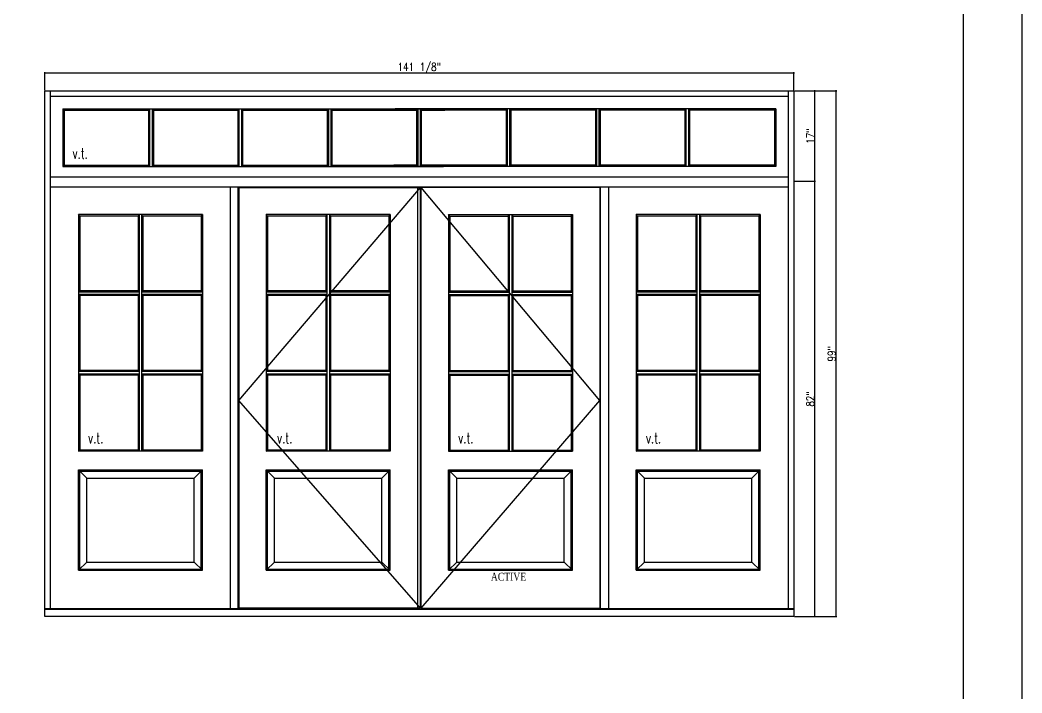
# Model space of a CAD drawing. Header units: inches. Extents: x 1985 to 11287, y 379 to 4336.
# Drawn here: x 9765.8 to 9954.6, y 3942 to 4068.7 of the extents above; entities that cross this region are included whole.
import ezdxf

# ---------------------------------------------------------------- set-up
doc = ezdxf.new("R2010")
doc.units = ezdxf.units.IN
doc.header["$MEASUREMENT"] = 0
doc.layers.get('0').update_dxf_attribs({"linetype": 'CONTINUOUS'})
doc.layers.get('Defpoints').update_dxf_attribs({"linetype": 'CONTINUOUS'})
for name, color, linetype in [('COTE1-1 99', 7, 'CONTINUOUS'), ('elevation 99', 7, 'CONTINUOUS'), ('opening side 99', 1, 'CONTINUOUS'), ('separation 99', 3, 'CONTINUOUS')]:
    doc.layers.add(name, color=color, linetype=linetype)
doc.styles.get("Standard").update_dxf_attribs({"font": 'txt.shx', "width": 0.8})
doc.styles.add('Times', font='times.ttf', dxfattribs={"width": 0.8})
doc.dimstyles.new('Elevation', dxfattribs={"dimscale": 2, "dimtxt": 0.75, "dimasz": 0.0625, "dimexe": 0.0625, "dimexo": 0.0625, "dimgap": 0.0625, "dimtad": 1, "dimdec": 5, "dimzin": 0, "dimdsep": 46, "dimlunit": 5, "dimtxsty": 'Standard', "dimblk1": 'OBLIQUE', "dimblk2": 'OBLIQUE', "dimsah": 1, "dimcen": 2, "dimdle": 0.0625, "dimclrd": 1, "dimclre": 1, "dimadec": 1, "dimazin": 0, "dimtfac": 0.375, "dimtdec": 5, "dimtmove": 0, "dimatfit": 3, "dimldrblk": 'OBLIQUE', "dimfxl": 1, "dimfrac": 2, "dimtolj": 1, "dimtzin": 0, "dimarcsym": 0})

# ---------------------------------------------------------------- blocks, each defined once
blk = doc.blocks.new('_OBLIQUE')
at = {"color": 0, "linetype": 'ByBlock'}
blk.add_line((-0.5, -0.5), (0.5, 0.5), dxfattribs=at)
blk = doc.blocks.new('*D403')
at = {"layer": 'COTE1-1 99', "color": 1, "lineweight": -2, "transparency": 16777216}
for p, q in [((9770.37, 4058.8), (9911.75, 4058.8)), ((9770.5, 4055.52), (9770.5, 4058.92)), ((9911.62, 4055.52), (9911.62, 4058.92))]:
    blk.add_line(p, q, dxfattribs=at)
at = {"layer": 'Defpoints', "color": 0, "transparency": 16777216}
for p in [(9911.62, 4058.8), (9770.5, 4055.39), (9911.62, 4055.39)]:
    blk.add_point(p, dxfattribs=at)
at = {"layer": 'COTE1-1 99', "color": 1, "lineweight": -2, "transparency": 16777216, "xscale": 0.125, "yscale": 0.125, "zscale": 0.125, "rotation": 180}
blk.add_blockref('_OBLIQUE', (9770.5, 4058.8), dxfattribs=at)
at = {"layer": 'COTE1-1 99', "color": 1, "lineweight": -2, "transparency": 16777216, "xscale": 0.125, "yscale": 0.125, "zscale": 0.125}
blk.add_blockref('_OBLIQUE', (9911.62, 4058.8), dxfattribs=at)
at = {"layer": 'COTE1-1 99', "color": 0, "transparency": 16777216, "insert": (9841.06, 4059.67), "char_height": 1.5, "attachment_point": 5}
blk.add_mtext('\\A1;141 1/8"', dxfattribs=at)
blk = doc.blocks.new('*D404')
at = {"layer": 'COTE1-1 99', "color": 1, "lineweight": -2, "transparency": 16777216}
for p, q in [((9911.75, 4055.39), (9915.75, 4055.39)), ((9915.62, 4038.27), (9915.62, 4055.52)), ((9911.75, 4038.39), (9915.75, 4038.39))]:
    blk.add_line(p, q, dxfattribs=at)
at = {"layer": 'Defpoints', "color": 0, "transparency": 16777216}
for p in [(9911.62, 4055.39), (9915.62, 4055.39), (9911.62, 4038.39)]:
    blk.add_point(p, dxfattribs=at)
at = {"layer": 'COTE1-1 99', "color": 1, "lineweight": -2, "transparency": 16777216, "xscale": 0.125, "yscale": 0.125, "zscale": 0.125}
for p, rotation in [((9915.62, 4055.39), 90), ((9915.62, 4038.39), 270)]:
    blk.add_blockref('_OBLIQUE', p, dxfattribs=dict(at, rotation=rotation))
at = {"layer": 'COTE1-1 99', "color": 0, "transparency": 16777216, "insert": (9914.75, 4046.89), "char_height": 1.5, "attachment_point": 5, "rotation": 90}
blk.add_mtext('\\A1;17"', dxfattribs=at)
blk = doc.blocks.new('*D405')
at = {"layer": 'COTE1-1 99', "color": 1, "lineweight": -2, "transparency": 16777216}
for p, q in [((9911.75, 4038.39), (9915.75, 4038.39)), ((9915.62, 3956.27), (9915.62, 4038.52)), ((9911.75, 3956.39), (9915.75, 3956.39))]:
    blk.add_line(p, q, dxfattribs=at)
at = {"layer": 'Defpoints', "color": 0, "transparency": 16777216}
for p in [(9911.62, 4038.39), (9915.62, 4038.39), (9911.62, 3956.39)]:
    blk.add_point(p, dxfattribs=at)
at = {"layer": 'COTE1-1 99', "color": 1, "lineweight": -2, "transparency": 16777216, "xscale": 0.125, "yscale": 0.125, "zscale": 0.125}
for p, rotation in [((9915.62, 4038.39), 90), ((9915.62, 3956.39), 270)]:
    blk.add_blockref('_OBLIQUE', p, dxfattribs=dict(at, rotation=rotation))
at = {"layer": 'COTE1-1 99', "color": 0, "transparency": 16777216, "insert": (9914.75, 3997.39), "char_height": 1.5, "attachment_point": 5, "rotation": 90}
blk.add_mtext('\\A1;82"', dxfattribs=at)
blk = doc.blocks.new('*D406')
at = {"layer": 'COTE1-1 99', "color": 1, "lineweight": -2, "transparency": 16777216}
for p, q in [((9911.75, 4055.39), (9919.77, 4055.39)), ((9919.64, 3956.27), (9919.64, 4055.52)), ((9911.75, 3956.39), (9919.77, 3956.39))]:
    blk.add_line(p, q, dxfattribs=at)
at = {"layer": 'Defpoints', "color": 0, "transparency": 16777216}
for p in [(9911.62, 4055.39), (9919.64, 4055.39), (9911.62, 3956.39)]:
    blk.add_point(p, dxfattribs=at)
at = {"layer": 'COTE1-1 99', "color": 1, "lineweight": -2, "transparency": 16777216, "xscale": 0.125, "yscale": 0.125, "zscale": 0.125}
for p, rotation in [((9919.64, 4055.39), 90), ((9919.64, 3956.39), 270)]:
    blk.add_blockref('_OBLIQUE', p, dxfattribs=dict(at, rotation=rotation))
at = {"layer": 'COTE1-1 99', "color": 0, "transparency": 16777216, "insert": (9918.77, 4005.89), "char_height": 1.5, "attachment_point": 5, "rotation": 90}
blk.add_mtext('\\A1;99"', dxfattribs=at)

msp = doc.modelspace()

# ---------------------------------------------------------------- linework, layer by layer
at = {"layer": 'elevation 99'}
for p, q in [((9770.495703, 3956.391934), (9770.495703, 4055.391934)), ((9770.495703, 4055.391934), (9911.620703, 4055.391934)), ((9771.558203, 3957.851463), (9771.558203, 4055.391934)), ((9910.558203, 4054.329434), (9771.558203, 4054.329434)), ((9910.558203, 4055.391934), (9910.558203, 4036.766934)), ((9911.620703, 4055.391934), (9911.620703, 3956.391934)), ((9773.879098, 4052.007983), (9773.879098, 4041.150858)), ((9773.879098, 4052.007983), (9790.759961, 4052.007983)), ((9774.12017, 4051.766912), (9773.879098, 4052.007983)), ((9774.12017, 4051.766912), (9774.12017, 4041.391929)), ((9774.12017, 4051.766912), (9784.526553, 4051.766912)), ((9784.526553, 4051.766912), (9790.089161, 4051.766912)), ((9790.089161, 4051.766912), (9790.293361, 4052.007983)), ((9790.089161, 4041.391929), (9790.089161, 4051.766912)), ((9790.293361, 4041.150858), (9790.293361, 4052.007983)), ((9790.72309, 4052.007983), (9801.819916, 4052.007983)), ((9790.759961, 4041.150858), (9790.759961, 4052.007983)), ((9790.759961, 4052.007983), (9790.964161, 4051.766912)), ((9790.964161, 4041.391929), (9790.964161, 4051.766912)), ((9790.964161, 4051.766912), (9801.578844, 4051.766912)), ((9790.964161, 4051.766912), (9790.964161, 4041.391929)), ((9801.578844, 4051.766912), (9806.933153, 4051.766912)), ((9801.819916, 4052.007983), (9845.59819, 4052.007983)), ((9806.933153, 4051.766912), (9807.137353, 4052.007983)), ((9806.933153, 4041.391929), (9806.933153, 4051.766912)), ((9807.137353, 4041.150858), (9807.137353, 4052.007983)), ((9807.603953, 4052.007983), (9807.808153, 4051.766912)), ((9807.603953, 4041.150858), (9807.603953, 4052.007983)), ((9807.808153, 4051.766912), (9823.777103, 4051.766912)), ((9807.808153, 4041.391929), (9807.808153, 4051.766912)), ((9823.777103, 4051.766912), (9823.981303, 4052.007983)), ((9823.777103, 4041.391929), (9823.777103, 4051.766912)), ((9823.981303, 4041.150858), (9823.981303, 4052.007983)), ((9824.447903, 4041.150858), (9824.447903, 4052.007983)), ((9824.652103, 4051.766912), (9824.447903, 4052.007983)), ((9824.652103, 4041.391929), (9824.652103, 4051.766912)), ((9824.652103, 4051.766912), (9840.620553, 4051.766912)), ((9840.620553, 4051.766912), (9836.276844, 4051.766912)), ((9880.29619, 4052.007983), (9836.517916, 4052.007983)), ((9840.620553, 4051.766912), (9840.824753, 4052.007983)), ((9840.620553, 4051.766912), (9840.824753, 4052.007983)), ((9840.620553, 4041.391929), (9840.620553, 4051.766912)), ((9840.620553, 4041.391929), (9840.620553, 4051.766912)), ((9840.824753, 4041.150858), (9840.824753, 4052.007983)), ((9840.824753, 4041.150858), (9840.824753, 4052.007983)), ((9841.291353, 4041.150858), (9841.291353, 4052.007983)), ((9841.495553, 4051.766912), (9841.291353, 4052.007983)), ((9841.495553, 4051.766912), (9841.291353, 4052.007983)), ((9841.291353, 4041.150858), (9841.291353, 4052.007983)), ((9857.464003, 4051.766912), (9841.495553, 4051.766912)), ((9841.495553, 4041.391929), (9841.495553, 4051.766912)), ((9841.495553, 4051.766912), (9845.839261, 4051.766912)), ((9841.495553, 4041.391929), (9841.495553, 4051.766912)), ((9857.464003, 4051.766912), (9857.668203, 4052.007983)), ((9857.464003, 4041.391929), (9857.464003, 4051.766912)), ((9857.668203, 4041.150858), (9857.668203, 4052.007983)), ((9858.339003, 4051.766912), (9858.134803, 4052.007983)), ((9858.134803, 4041.150858), (9858.134803, 4052.007983)), ((9858.339003, 4041.391929), (9858.339003, 4051.766912)), ((9874.307953, 4051.766912), (9858.339003, 4051.766912)), ((9874.512153, 4052.007983), (9874.307953, 4051.766912)), ((9874.307953, 4041.391929), (9874.307953, 4051.766912)), ((9874.512153, 4041.150858), (9874.512153, 4052.007983)), ((9874.978753, 4041.150858), (9874.978753, 4052.007983)), ((9875.182953, 4051.766912), (9874.978753, 4052.007983)), ((9880.537261, 4051.766912), (9875.182953, 4051.766912)), ((9875.182953, 4041.391929), (9875.182953, 4051.766912)), ((9891.393016, 4052.007983), (9880.29619, 4052.007983)), ((9891.151944, 4051.766912), (9880.537261, 4051.766912)), ((9891.356144, 4052.007983), (9891.151944, 4051.766912)), ((9891.151944, 4051.766912), (9891.151944, 4041.391929)), ((9891.151944, 4041.391929), (9891.151944, 4051.766912)), ((9891.356144, 4041.150858), (9891.356144, 4052.007983)), ((9908.237007, 4052.007983), (9891.356144, 4052.007983)), ((9892.026944, 4051.766912), (9891.822744, 4052.007983)), ((9891.822744, 4041.150858), (9891.822744, 4052.007983)), ((9892.026944, 4041.391929), (9892.026944, 4051.766912)), ((9897.589553, 4051.766912), (9892.026944, 4051.766912)), ((9907.995936, 4051.766912), (9897.589553, 4051.766912)), ((9907.995936, 4051.766912), (9908.237007, 4052.007983)), ((9907.995936, 4051.766912), (9907.995936, 4041.391929)), ((9908.237007, 4052.007983), (9908.237007, 4041.150858)), ((9774.12017, 4041.391929), (9773.879098, 4041.150858)), ((9773.879098, 4041.150858), (9790.759961, 4041.150858)), ((9774.12017, 4041.391929), (9784.526553, 4041.391929)), ((9784.526553, 4041.391929), (9790.089161, 4041.391929)), ((9790.089161, 4041.391929), (9790.293361, 4041.150858)), ((9790.72309, 4041.150858), (9801.819916, 4041.150858)), ((9790.759961, 4041.150858), (9790.964161, 4041.391929)), ((9790.964161, 4041.391929), (9801.578844, 4041.391929)), ((9801.578844, 4041.391929), (9806.933153, 4041.391929)), ((9801.819916, 4041.150858), (9845.59819, 4041.150858)), ((9806.933153, 4041.391929), (9807.137353, 4041.150858)), ((9807.603953, 4041.150858), (9807.808153, 4041.391929)), ((9807.808153, 4041.391929), (9823.777103, 4041.391929)), ((9823.777103, 4041.391929), (9823.981303, 4041.150858)), ((9824.447903, 4041.150858), (9824.652103, 4041.391929)), ((9824.652103, 4041.391929), (9840.620553, 4041.391929)), ((9840.620553, 4041.391929), (9836.276844, 4041.391929)), ((9880.29619, 4041.150858), (9836.517916, 4041.150858)), ((9840.824753, 4041.150858), (9840.620553, 4041.391929)), ((9840.620553, 4041.391929), (9840.824753, 4041.150858)), ((9841.291353, 4041.150858), (9840.824753, 4041.150858)), ((9840.824753, 4041.150858), (9841.291353, 4041.150858)), ((9841.495553, 4041.391929), (9841.291353, 4041.150858)), ((9841.291353, 4041.150858), (9841.495553, 4041.391929)), ((9857.464003, 4041.391929), (9841.495553, 4041.391929)), ((9841.495553, 4041.391929), (9845.839261, 4041.391929)), ((9857.668203, 4041.150858), (9857.464003, 4041.391929)), ((9858.339003, 4041.391929), (9858.134803, 4041.150858)), ((9874.307953, 4041.391929), (9858.339003, 4041.391929)), ((9874.512153, 4041.150858), (9874.307953, 4041.391929)), ((9875.182953, 4041.391929), (9874.978753, 4041.150858)), ((9880.537261, 4041.391929), (9875.182953, 4041.391929)), ((9891.393016, 4041.150858), (9880.29619, 4041.150858)), ((9891.151944, 4041.391929), (9880.537261, 4041.391929)), ((9891.356144, 4041.150858), (9891.151944, 4041.391929)), ((9908.237007, 4041.150858), (9891.356144, 4041.150858)), ((9892.026944, 4041.391929), (9891.822744, 4041.150858)), ((9897.589553, 4041.391929), (9892.026944, 4041.391929)), ((9907.995936, 4041.391929), (9897.589553, 4041.391929)), ((9907.995936, 4041.391929), (9908.237007, 4041.150858)), ((9771.558203, 4039.226471), (9910.558203, 4039.226471)), ((9910.558203, 4039.391934), (9910.558203, 3957.851463)), ((9771.558203, 4037.329434), (9806.933203, 4037.329434)), ((9804.870703, 4037.329434), (9841.308203, 4037.329434)), ((9805.433203, 4037.329434), (9805.433203, 3957.851463)), ((9806.933203, 3957.851463), (9806.933203, 4037.329434)), ((9806.933203, 4037.329434), (9806.933203, 3957.851463)), ((9807.026903, 4037.235734), (9807.026903, 3957.982405)), ((9807.026903, 4037.235734), (9841.308253, 4037.235734)), ((9807.026953, 3957.982405), (9807.026953, 4037.235684)), ((9840.808253, 3957.982455), (9840.808253, 4037.235734)), ((9841.308203, 4037.329434), (9910.558203, 4037.329434)), ((9841.308253, 3957.982455), (9841.308253, 4037.235734)), ((9875.089503, 4037.235734), (9841.402003, 4037.235734)), ((9841.402003, 3957.982455), (9841.402003, 4037.235734)), ((9875.089503, 4037.235734), (9875.089503, 3957.982405)), ((9875.183203, 3957.851463), (9875.183203, 4037.329434)), ((9876.683203, 4037.329434), (9876.683203, 3957.851463)), ((9777.058188, 4031.829385), (9776.817116, 4032.097257)), ((9800.174289, 4032.097257), (9776.817116, 4032.097257)), ((9776.817116, 4032.097257), (9776.817116, 3987.530262)), ((9788.058203, 4031.829385), (9777.058188, 4031.829385)), ((9777.058188, 4031.829385), (9777.058188, 4017.725885)), ((9788.262403, 4032.097257), (9788.058203, 4031.829385)), ((9788.058203, 4031.829385), (9788.058203, 4017.725885)), ((9788.262403, 4032.097257), (9788.262403, 3987.530262)), ((9788.933203, 4031.829385), (9788.729003, 4032.097257)), ((9788.729003, 4032.097257), (9788.729003, 3987.530262)), ((9788.933203, 4031.829385), (9788.933203, 4017.725885)), ((9799.933218, 4031.829385), (9788.933203, 4031.829385)), ((9799.933218, 4031.829385), (9800.174289, 4032.097257)), ((9799.933218, 4031.829385), (9799.933218, 4017.725885)), ((9800.174289, 4032.097257), (9800.174289, 3987.530262)), ((9812.192116, 4032.097257), (9812.192116, 3987.530262)), ((9835.549289, 4032.097257), (9812.192116, 4032.097257)), ((9812.433188, 4031.829385), (9812.192116, 4032.097257)), ((9812.433188, 4031.829385), (9812.433188, 4017.725885)), ((9823.433203, 4031.829385), (9812.433188, 4031.829385)), ((9823.637403, 4032.097257), (9823.433203, 4031.829385)), ((9823.433203, 4031.829385), (9823.433203, 4017.725885)), ((9823.637403, 4032.097257), (9823.637403, 3987.530262)), ((9824.104003, 4032.097257), (9824.104003, 3987.530262)), ((9824.308203, 4031.829385), (9824.104003, 4032.097257)), ((9835.308218, 4031.829385), (9824.308203, 4031.829385)), ((9824.308203, 4031.829385), (9824.308203, 4017.725885)), ((9835.308218, 4031.829385), (9835.549289, 4032.097257)), ((9835.308218, 4031.829385), (9835.308218, 4017.725885)), ((9835.549289, 4032.097257), (9835.549289, 3987.530262)), ((9846.808188, 4031.829385), (9846.567116, 4032.097257)), ((9846.567116, 4032.097257), (9869.924289, 4032.097257)), ((9846.567116, 4032.097257), (9846.567116, 3987.530262)), ((9846.808188, 4031.829385), (9857.808203, 4031.829385)), ((9846.808188, 4031.829385), (9846.808188, 4017.725885)), ((9857.808203, 4031.829385), (9858.012403, 4032.097257)), ((9857.808203, 4031.829385), (9857.808203, 4017.725885)), ((9858.012403, 4032.097257), (9858.012403, 3987.530262)), ((9858.479003, 4032.097257), (9858.683203, 4031.829385)), ((9858.479003, 4032.097257), (9858.479003, 3987.530262)), ((9858.683203, 4031.829385), (9869.683218, 4031.829385)), ((9858.683203, 4031.829385), (9858.683203, 4017.725885)), ((9869.683218, 4031.829385), (9869.924289, 4032.097257)), ((9869.683218, 4031.829385), (9869.683218, 4017.725885)), ((9869.924289, 4032.097257), (9869.924289, 3987.530262)), ((9881.942116, 4032.097257), (9881.942116, 3987.530262)), ((9905.299289, 4032.097257), (9881.942116, 4032.097257)), ((9882.183188, 4031.829385), (9881.942116, 4032.097257)), ((9882.183188, 4031.829385), (9882.183188, 4017.725885)), ((9893.183203, 4031.829385), (9882.183188, 4031.829385)), ((9893.387403, 4032.097257), (9893.183203, 4031.829385)), ((9893.183203, 4031.829385), (9893.183203, 4017.725885)), ((9893.387403, 4032.097257), (9893.387403, 3987.530262)), ((9893.854003, 4032.097257), (9893.854003, 3987.530262)), ((9894.058203, 4031.829385), (9893.854003, 4032.097257)), ((9905.058218, 4031.829385), (9894.058203, 4031.829385)), ((9894.058203, 4031.829385), (9894.058203, 4017.725885)), ((9905.058218, 4031.829385), (9905.299289, 4032.097257)), ((9905.058218, 4031.829385), (9905.058218, 4017.725885)), ((9905.299289, 4032.097257), (9905.299289, 3987.530262)), ((9777.058188, 4017.725885), (9776.817116, 4017.521685)), ((9788.262403, 4017.521685), (9776.817116, 4017.521685)), ((9788.262403, 4017.055085), (9776.817116, 4017.055085)), ((9777.058188, 4016.850885), (9776.817116, 4017.055085)), ((9788.058203, 4017.725885), (9777.058188, 4017.725885)), ((9788.058203, 4016.850885), (9777.058188, 4016.850885)), ((9777.058188, 4016.850885), (9777.058188, 4002.747385)), ((9788.058203, 4017.725885), (9788.262403, 4017.521685)), ((9788.058203, 4016.850885), (9788.262403, 4017.055085)), ((9788.058203, 4016.850885), (9788.058203, 4002.747385)), ((9788.933203, 4017.725885), (9788.729003, 4017.521685)), ((9800.174289, 4017.521685), (9788.729003, 4017.521685)), ((9788.933203, 4016.850885), (9788.729003, 4017.055085)), ((9800.174289, 4017.055085), (9788.729003, 4017.055085)), ((9799.933218, 4017.725885), (9788.933203, 4017.725885)), ((9788.933203, 4016.850885), (9788.933203, 4002.747385)), ((9799.933218, 4016.850885), (9788.933203, 4016.850885)), ((9799.933218, 4017.725885), (9800.174289, 4017.521685)), ((9799.933218, 4016.850885), (9800.174289, 4017.055085)), ((9799.933218, 4016.850885), (9799.933218, 4002.747385)), ((9812.433188, 4017.725885), (9812.192116, 4017.521685)), ((9823.637403, 4017.521685), (9812.192116, 4017.521685)), ((9812.433188, 4016.850885), (9812.192116, 4017.055085)), ((9823.637403, 4017.055085), (9812.192116, 4017.055085)), ((9823.433203, 4017.725885), (9812.433188, 4017.725885)), ((9812.433188, 4016.850885), (9812.433188, 4002.747385)), ((9823.433203, 4016.850885), (9812.433188, 4016.850885)), ((9823.433203, 4017.725885), (9823.637403, 4017.521685)), ((9823.433203, 4016.850885), (9823.637403, 4017.055085)), ((9823.433203, 4016.850885), (9823.433203, 4002.747385)), ((9824.308203, 4017.725885), (9824.104003, 4017.521685)), ((9835.549289, 4017.521685), (9824.104003, 4017.521685)), ((9835.549289, 4017.055085), (9824.104003, 4017.055085)), ((9824.308203, 4016.850885), (9824.104003, 4017.055085)), ((9835.308218, 4017.725885), (9824.308203, 4017.725885)), ((9835.308218, 4016.850885), (9824.308203, 4016.850885)), ((9824.308203, 4016.850885), (9824.308203, 4002.747385)), ((9835.308218, 4017.725885), (9835.549289, 4017.521685)), ((9835.308218, 4016.850885), (9835.549289, 4017.055085)), ((9835.308218, 4016.850885), (9835.308218, 4002.747385)), ((9846.808188, 4017.725885), (9846.567116, 4017.521685)), ((9846.567116, 4017.521685), (9858.012403, 4017.521685)), ((9846.808188, 4016.850885), (9846.567116, 4017.055085)), ((9846.567116, 4017.055085), (9858.012403, 4017.055085)), ((9846.808188, 4017.725885), (9857.808203, 4017.725885)), ((9846.808188, 4016.850885), (9846.808188, 4002.747385)), ((9846.808188, 4016.850885), (9857.808203, 4016.850885)), ((9857.808203, 4017.725885), (9858.012403, 4017.521685)), ((9857.808203, 4016.850885), (9858.012403, 4017.055085)), ((9857.808203, 4016.850885), (9857.808203, 4002.747385)), ((9858.683203, 4017.725885), (9858.479003, 4017.521685)), ((9858.479003, 4017.521685), (9869.924289, 4017.521685)), ((9858.479003, 4017.055085), (9869.924289, 4017.055085)), ((9858.683203, 4016.850885), (9858.479003, 4017.055085)), ((9858.683203, 4017.725885), (9869.683218, 4017.725885)), ((9858.683203, 4016.850885), (9858.683203, 4002.747385)), ((9858.683203, 4016.850885), (9869.683218, 4016.850885)), ((9869.683218, 4017.725885), (9869.924289, 4017.521685)), ((9869.683218, 4016.850885), (9869.924289, 4017.055085)), ((9869.683218, 4016.850885), (9869.683218, 4002.747385)), ((9882.183188, 4017.725885), (9881.942116, 4017.521685)), ((9893.387403, 4017.521685), (9881.942116, 4017.521685)), ((9882.183188, 4016.850885), (9881.942116, 4017.055085)), ((9893.387403, 4017.055085), (9881.942116, 4017.055085)), ((9893.183203, 4017.725885), (9882.183188, 4017.725885)), ((9882.183188, 4016.850885), (9882.183188, 4002.747385)), ((9893.183203, 4016.850885), (9882.183188, 4016.850885)), ((9893.183203, 4017.725885), (9893.387403, 4017.521685)), ((9893.183203, 4016.850885), (9893.387403, 4017.055085)), ((9893.183203, 4016.850885), (9893.183203, 4002.747385)), ((9894.058203, 4017.725885), (9893.854003, 4017.521685)), ((9905.299289, 4017.521685), (9893.854003, 4017.521685)), ((9905.299289, 4017.055085), (9893.854003, 4017.055085)), ((9894.058203, 4016.850885), (9893.854003, 4017.055085)), ((9905.058218, 4017.725885), (9894.058203, 4017.725885)), ((9905.058218, 4016.850885), (9894.058203, 4016.850885)), ((9894.058203, 4016.850885), (9894.058203, 4002.747385)), ((9905.058218, 4017.725885), (9905.299289, 4017.521685)), ((9905.058218, 4016.850885), (9905.299289, 4017.055085)), ((9905.058218, 4016.850885), (9905.058218, 4002.747385)), ((9777.058188, 4002.747385), (9776.817116, 4002.543185)), ((9788.262403, 4002.543185), (9776.817116, 4002.543185)), ((9788.262403, 4002.081034), (9776.817116, 4002.081034)), ((9777.058188, 4001.876834), (9776.817116, 4002.081034)), ((9788.058203, 4002.747385), (9777.058188, 4002.747385)), ((9788.058203, 4001.876834), (9777.058188, 4001.876834)), ((9777.058188, 4001.876834), (9777.058188, 3987.771334)), ((9788.058203, 4001.876834), (9788.058203, 3987.771334)), ((9800.174289, 4002.543185), (9788.729003, 4002.543185)), ((9800.174289, 4002.081034), (9788.729003, 4002.081034)), ((9799.933218, 4002.747385), (9788.933203, 4002.747385)), ((9788.933203, 4001.876834), (9788.933203, 3987.771334)), ((9799.933218, 4001.876834), (9788.933203, 4001.876834)), ((9799.933218, 4002.747385), (9800.174289, 4002.543185)), ((9799.933218, 4001.876834), (9799.933218, 3987.771334)), ((9812.433188, 4002.747385), (9812.192116, 4002.543185)), ((9823.637403, 4002.543185), (9812.192116, 4002.543185)), ((9812.433188, 4001.876834), (9812.192116, 4002.081034)), ((9823.637403, 4002.081034), (9812.192116, 4002.081034)), ((9823.433203, 4002.747385), (9812.433188, 4002.747385)), ((9812.433188, 4001.876834), (9812.433188, 3987.771334)), ((9823.433203, 4001.876834), (9812.433188, 4001.876834)), ((9823.433203, 4001.876834), (9823.433203, 3987.771334)), ((9835.549289, 4002.543185), (9824.104003, 4002.543185)), ((9835.549289, 4002.081034), (9824.104003, 4002.081034)), ((9835.308218, 4002.747385), (9824.308203, 4002.747385)), ((9835.308218, 4001.876834), (9824.308203, 4001.876834)), ((9824.308203, 4001.876834), (9824.308203, 3987.771334)), ((9835.308218, 4002.747385), (9835.549289, 4002.543185)), ((9835.308218, 4001.876834), (9835.308218, 3987.771334)), ((9846.808188, 4002.747385), (9846.567116, 4002.543185)), ((9846.567116, 4002.543185), (9858.012403, 4002.543185)), ((9846.567116, 4002.081034), (9858.012403, 4002.081034)), ((9846.808188, 4002.747385), (9857.808203, 4002.747385)), ((9846.808188, 4001.876834), (9846.808188, 3987.771334)), ((9846.808188, 4001.876834), (9857.808203, 4001.876834)), ((9857.808203, 4001.876834), (9857.808203, 3987.771334)), ((9858.479003, 4002.543185), (9869.924289, 4002.543185)), ((9858.479003, 4002.081034), (9869.924289, 4002.081034)), ((9858.683203, 4002.747385), (9869.683218, 4002.747385)), ((9858.683203, 4001.876834), (9869.683218, 4001.876834)), ((9858.683203, 4001.876834), (9858.683203, 3987.771334)), ((9869.683218, 4002.747385), (9869.924289, 4002.543185)), ((9869.683218, 4001.876834), (9869.924289, 4002.081034)), ((9869.683218, 4001.876834), (9869.683218, 3987.771334)), ((9882.183188, 4002.747385), (9881.942116, 4002.543185)), ((9893.387403, 4002.543185), (9881.942116, 4002.543185)), ((9882.183188, 4001.876834), (9881.942116, 4002.081034)), ((9893.387403, 4002.081034), (9881.942116, 4002.081034)), ((9893.183203, 4002.747385), (9882.183188, 4002.747385)), ((9882.183188, 4001.876834), (9882.183188, 3987.771334)), ((9893.183203, 4001.876834), (9882.183188, 4001.876834)), ((9893.183203, 4001.876834), (9893.183203, 3987.771334)), ((9905.299289, 4002.543185), (9893.854003, 4002.543185)), ((9905.299289, 4002.081034), (9893.854003, 4002.081034)), ((9905.058218, 4002.747385), (9894.058203, 4002.747385)), ((9905.058218, 4001.876834), (9894.058203, 4001.876834)), ((9894.058203, 4001.876834), (9894.058203, 3987.771334)), ((9905.058218, 4002.747385), (9905.299289, 4002.543185)), ((9905.058218, 4001.876834), (9905.058218, 3987.771334)), ((9776.817116, 3987.530262), (9777.058188, 3987.771334)), ((9800.174289, 3987.530262), (9776.817116, 3987.530262)), ((9788.058203, 3987.771334), (9777.058188, 3987.771334)), ((9788.058203, 3987.771334), (9788.262403, 3987.530262)), ((9788.933203, 3987.771334), (9788.729003, 3987.530262)), ((9799.933218, 3987.771334), (9788.933203, 3987.771334)), ((9800.174289, 3987.530262), (9799.933218, 3987.771334)), ((9812.192116, 3987.530262), (9812.433188, 3987.771334)), ((9835.549289, 3987.530262), (9812.192116, 3987.530262)), ((9823.433203, 3987.771334), (9812.433188, 3987.771334)), ((9823.433203, 3987.771334), (9823.637403, 3987.530262)), ((9824.308203, 3987.771334), (9824.104003, 3987.530262)), ((9835.308218, 3987.771334), (9824.308203, 3987.771334)), ((9835.549289, 3987.530262), (9835.308218, 3987.771334)), ((9846.567116, 3987.530262), (9846.808188, 3987.771334)), ((9846.567116, 3987.530262), (9869.924289, 3987.530262)), ((9846.808188, 3987.771334), (9857.808203, 3987.771334)), ((9857.808203, 3987.771334), (9858.012403, 3987.530262)), ((9858.683203, 3987.771334), (9858.479003, 3987.530262)), ((9858.683203, 3987.771334), (9869.683218, 3987.771334)), ((9869.924289, 3987.530262), (9869.683218, 3987.771334)), ((9881.942116, 3987.530262), (9882.183188, 3987.771334)), ((9905.299289, 3987.530262), (9881.942116, 3987.530262)), ((9893.183203, 3987.771334), (9882.183188, 3987.771334)), ((9893.183203, 3987.771334), (9893.387403, 3987.530262)), ((9894.058203, 3987.771334), (9893.854003, 3987.530262)), ((9905.058218, 3987.771334), (9894.058203, 3987.771334)), ((9905.299289, 3987.530262), (9905.058218, 3987.771334)), ((9778.370629, 3982.458784), (9776.817057, 3984.012405)), ((9776.817057, 3965.110348), (9776.817057, 3984.012405)), ((9776.817057, 3984.012405), (9800.174333, 3984.012405)), ((9777.058129, 3965.351419), (9777.058129, 3983.771284)), ((9777.058129, 3983.771284), (9799.933262, 3983.771284)), ((9778.370629, 3966.663919), (9778.370629, 3982.458784)), ((9778.370629, 3982.458784), (9798.620762, 3982.458784)), ((9800.174333, 3984.012405), (9798.620762, 3982.458784)), ((9798.620762, 3966.663919), (9798.620762, 3982.458784)), ((9799.933262, 3965.351419), (9799.933262, 3983.771284)), ((9800.174333, 3965.110348), (9800.174333, 3984.012405)), ((9813.745629, 3982.458784), (9812.192057, 3984.012405)), ((9812.192057, 3965.110348), (9812.192057, 3984.012405)), ((9812.192057, 3984.012405), (9835.549333, 3984.012405)), ((9812.433129, 3965.351419), (9812.433129, 3983.771284)), ((9812.433129, 3983.771284), (9835.308262, 3983.771284)), ((9813.745629, 3966.663919), (9813.745629, 3982.458784)), ((9813.745629, 3982.458784), (9833.995762, 3982.458784)), ((9835.549333, 3984.012405), (9833.995762, 3982.458784)), ((9833.995762, 3966.663919), (9833.995762, 3982.458784)), ((9835.308262, 3965.351419), (9835.308262, 3983.771284)), ((9835.549333, 3965.110348), (9835.549333, 3984.012405)), ((9848.120629, 3982.458784), (9846.567057, 3984.012405)), ((9846.567057, 3965.110348), (9846.567057, 3984.012405)), ((9846.567057, 3984.012405), (9869.924333, 3984.012405)), ((9846.808129, 3965.351419), (9846.808129, 3983.771284)), ((9846.808129, 3983.771284), (9869.683262, 3983.771284)), ((9848.120629, 3966.663919), (9848.120629, 3982.458784)), ((9848.120629, 3982.458784), (9868.370762, 3982.458784)), ((9869.924333, 3984.012405), (9868.370762, 3982.458784)), ((9868.370762, 3966.663919), (9868.370762, 3982.458784)), ((9869.683262, 3965.351419), (9869.683262, 3983.771284)), ((9869.924333, 3965.110348), (9869.924333, 3984.012405)), ((9883.495629, 3982.458784), (9881.942057, 3984.012405)), ((9881.942057, 3965.110348), (9881.942057, 3984.012405)), ((9881.942057, 3984.012405), (9905.299333, 3984.012405)), ((9882.183129, 3965.351419), (9882.183129, 3983.771284)), ((9882.183129, 3983.771284), (9905.058262, 3983.771284)), ((9883.495629, 3966.663919), (9883.495629, 3982.458784)), ((9883.495629, 3982.458784), (9903.745762, 3982.458784)), ((9905.299333, 3984.012405), (9903.745762, 3982.458784)), ((9903.745762, 3966.663919), (9903.745762, 3982.458784)), ((9905.058262, 3965.351419), (9905.058262, 3983.771284)), ((9905.299333, 3965.110348), (9905.299333, 3984.012405)), ((9776.817057, 3965.110348), (9778.370629, 3966.663919)), ((9777.058129, 3965.351419), (9799.933262, 3965.351419)), ((9778.370629, 3966.663919), (9798.620762, 3966.663919)), ((9800.174333, 3965.110348), (9798.620762, 3966.663919)), ((9812.192057, 3965.110348), (9813.745629, 3966.663919)), ((9812.433129, 3965.351419), (9835.308262, 3965.351419)), ((9813.745629, 3966.663919), (9833.995762, 3966.663919)), ((9835.549333, 3965.110348), (9833.995762, 3966.663919)), ((9846.567057, 3965.110348), (9848.120629, 3966.663919)), ((9846.808129, 3965.351419), (9869.683262, 3965.351419)), ((9848.120629, 3966.663919), (9868.370762, 3966.663919)), ((9869.924333, 3965.110348), (9868.370762, 3966.663919)), ((9881.942057, 3965.110348), (9883.495629, 3966.663919)), ((9882.183129, 3965.351419), (9905.058262, 3965.351419)), ((9883.495629, 3966.663919), (9903.745762, 3966.663919)), ((9905.299333, 3965.110348), (9903.745762, 3966.663919)), ((9776.817057, 3965.110348), (9800.174333, 3965.110348)), ((9812.192057, 3965.110348), (9835.549333, 3965.110348)), ((9846.567057, 3965.110348), (9869.924333, 3965.110348)), ((9881.942057, 3965.110348), (9905.299333, 3965.110348)), ((9771.558203, 3957.851463), (9770.495703, 3957.851463)), ((9806.933203, 3957.851463), (9771.558203, 3957.851463)), ((9806.933203, 3957.851463), (9804.870703, 3957.851463)), ((9841.308253, 3957.982405), (9807.026903, 3957.982405)), ((9841.402003, 3957.982454), (9875.089503, 3957.982405)), ((9910.558203, 3957.851463), (9875.183203, 3957.851463)), ((9911.620703, 3957.851463), (9910.558203, 3957.851463)), ((9807.495703, 3957.735634), (9770.495703, 3957.735634)), ((9807.495703, 3956.391934), (9770.495703, 3956.391934)), ((9807.495703, 3956.391934), (9770.495703, 3956.391934)), ((9807.495703, 3956.391934), (9770.495703, 3956.391934)), ((9807.495703, 3956.391934), (9772.120703, 3956.391934)), ((9807.495703, 3956.391934), (9772.120703, 3956.391934)), ((9807.495703, 3956.391934), (9772.120703, 3956.391934)), ((9807.495703, 3956.391934), (9778.620703, 3956.391934)), ((9807.495703, 3956.391934), (9778.620703, 3956.391934)), ((9807.495703, 3956.391934), (9778.620703, 3956.391934)), ((9841.870703, 3957.735634), (9804.870703, 3957.735634)), ((9877.245703, 3956.391934), (9804.870703, 3956.391934)), ((9877.245703, 3956.391934), (9804.870703, 3956.391934)), ((9877.245703, 3956.391934), (9804.870703, 3956.391934)), ((9877.245703, 3956.391934), (9804.870703, 3956.391934)), ((9911.620703, 3957.735634), (9841.870703, 3957.735634)), ((9877.245703, 3956.391934), (9846.245703, 3956.391934)), ((9877.245703, 3956.391934), (9846.245703, 3956.391934)), ((9877.245703, 3956.391934), (9846.245703, 3956.391934)), ((9877.245703, 3956.391934), (9846.245703, 3956.391934)), ((9911.620703, 3956.391934), (9874.620703, 3956.391934)), ((9911.620703, 3956.391934), (9874.620703, 3956.391934)), ((9911.620703, 3956.391934), (9874.620703, 3956.391934)), ((9911.620703, 3956.391934), (9874.620703, 3956.391934)), ((9911.620703, 3956.391934), (9877.245703, 3956.391934)), ((9911.620703, 3956.391934), (9877.245703, 3956.391934)), ((9911.620703, 3956.391934), (9877.245703, 3956.391934)), ((9911.620703, 3956.391934), (9877.245703, 3956.391934)), ((9911.620703, 3956.391934), (9883.745703, 3956.391934)), ((9911.620703, 3956.391934), (9883.745703, 3956.391934)), ((9911.620703, 3956.391934), (9883.745703, 3956.391934)), ((9911.620703, 3956.391934), (9883.745703, 3956.391934))]:
    msp.add_line(p, q, dxfattribs=at)
at = {"layer": 'elevation 99', "color": 7}
for p, q in [((9788.058203, 4002.747385), (9788.262403, 4002.543185)), ((9788.058203, 4001.876834), (9788.262403, 4002.081034)), ((9788.933203, 4002.747385), (9788.729003, 4002.543185)), ((9788.933203, 4001.876834), (9788.729003, 4002.081034)), ((9799.933218, 4001.876834), (9800.174289, 4002.081034)), ((9823.433203, 4002.747385), (9823.637403, 4002.543185)), ((9823.433203, 4001.876834), (9823.637403, 4002.081034)), ((9824.308203, 4002.747385), (9824.104003, 4002.543185)), ((9824.308203, 4001.876834), (9824.104003, 4002.081034)), ((9835.308218, 4001.876834), (9835.549289, 4002.081034)), ((9846.808188, 4001.876834), (9846.567116, 4002.081034)), ((9857.808203, 4002.747385), (9858.012403, 4002.543185)), ((9857.808203, 4001.876834), (9858.012403, 4002.081034)), ((9858.683203, 4002.747385), (9858.479003, 4002.543185)), ((9858.683203, 4001.876834), (9858.479003, 4002.081034)), ((9893.183203, 4002.747385), (9893.387403, 4002.543185)), ((9893.183203, 4001.876834), (9893.387403, 4002.081034)), ((9894.058203, 4002.747385), (9893.854003, 4002.543185)), ((9894.058203, 4001.876834), (9893.854003, 4002.081034)), ((9905.058218, 4001.876834), (9905.299289, 4002.081034))]:
    msp.add_line(p, q, dxfattribs=at)
at = {"layer": 'opening side 99', "color": 1}
for p, q in [((9807.026853, 3997.109119), (9841.308253, 4037.235734)), ((9875.089453, 3997.109119), (9841.402003, 4037.235734)), ((9841.308253, 3957.982405), (9807.026853, 3997.109119)), ((9841.402003, 3957.982454), (9875.089453, 3997.109119))]:
    msp.add_line(p, q, dxfattribs=at)
at = {"layer": 'separation 99'}
msp.add_line((9943.552213, 4301.200203), (9943.552213, 3811.814787), dxfattribs=at)
msp.add_lwpolyline([(9954.635727, 3266.28393), (7087.963638, 3266.28393), (7087.963638, 4336.37128), (9954.635727, 4336.37128)], close=True, dxfattribs=at)

# ---------------------------------------------------------------- texts
at = {"layer": 'elevation 99', "width": 0.7}
for p in [(9775.700104, 4042.637193), (9778.638122, 3989.016597), (9814.254194, 3989.016597), (9848.388122, 3989.016597), (9883.763122, 3989.016597)]:
    msp.add_text('v.t.', height=2, dxfattribs=at).set_placement(p)
at = {"layer": 'opening side 99', "color": 1, "insert": (9854.542647, 3964.652009), "char_height": 1.5, "width": 15.987, "attachment_point": 1, "style": 'Times'}
msp.add_mtext('ACTIVE', dxfattribs=at)

# ---------------------------------------------------------------- dimensions: what is measured, and where the dimension line sits
at = {"layer": 'COTE1-1 99'}
dim = msp.add_linear_dim(base=(9911.620703, 4058.799611), p1=(9770.495703, 4055.391934), p2=(9911.620703, 4055.391934), dimstyle='Elevation', override={"dimtxt": 0.75, "dimdec": 5, "dimlunit": 5, "dimpost": '"'}, dxfattribs=at)
dim.commit()
dim.dimension.update_dxf_attribs({"geometry": '*D403', "text_midpoint": (9841.058203, 4059.674611)})
for base, p1, p2, override, picture, middle in [((9915.624256, 4055.391934), (9911.620703, 4038.391934), (9911.620703, 4055.391934), {"dimtxt": 0.75, "dimdec": 5, "dimlunit": 5, "dimpost": '"'}, '*D404', (9914.749256, 4046.891934)), ((9919.644862, 4055.391934), (9911.620703, 3956.391934), (9911.620703, 4055.391934), {"dimpost": '"'}, '*D406', (9918.769862, 4005.891934)), ((9915.624256, 4038.391934), (9911.620703, 3956.391934), (9911.620703, 4038.391934), {"dimtxt": 0.75, "dimdec": 5, "dimlunit": 5, "dimpost": '"'}, '*D405', (9914.749256, 3997.391934))]:
    dim = msp.add_linear_dim(base=base, p1=p1, p2=p2, angle=90, dimstyle='Elevation', override=override, dxfattribs=at)
    dim.commit()
    dim.dimension.update_dxf_attribs({"geometry": picture, "text_midpoint": middle})

doc.saveas('drawing.dxf')
